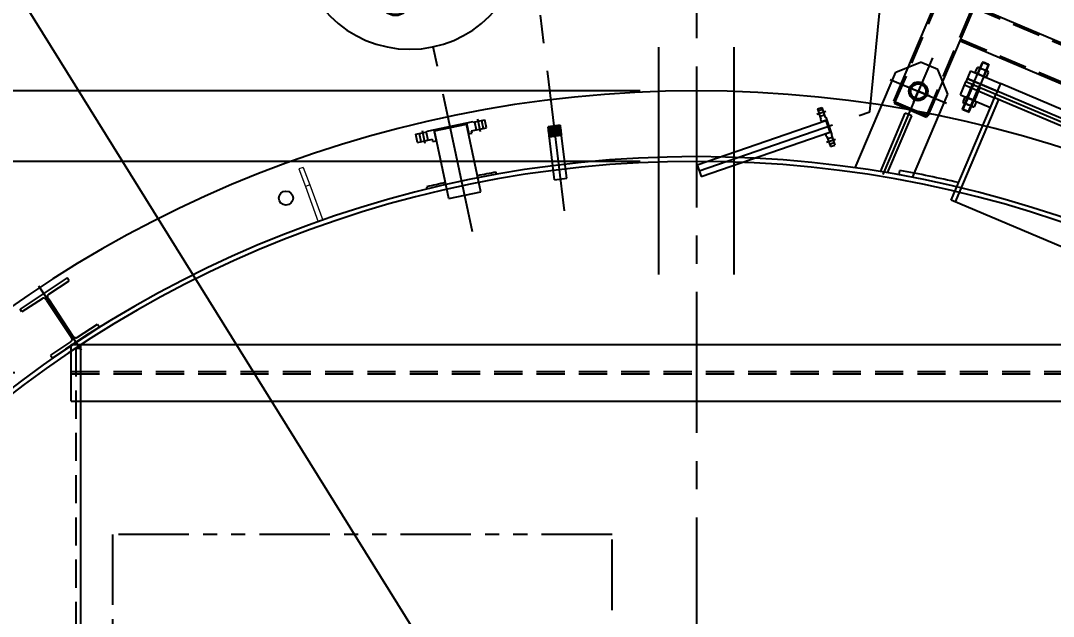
# Model space of a CAD drawing. Extents: x -36 to 1116, y 36 to 900.
# Drawn here: x 301 to 410.8, y 740.4 to 803.8 of the extents above; entities that cross this region are included whole.
import ezdxf
from ezdxf.enums import TextEntityAlignment as Align

# ---------------------------------------------------------------- set-up
doc = ezdxf.new("R2010")
doc.units = 0
doc.header["$LTSCALE"] = 12
doc.header["$MEASUREMENT"] = 0
doc.header["$PDMODE"] = 33
doc.header["$PDSIZE"] = -0.5
for name, pattern in [('CENTER', [2, 1.25, -0.25, 0.25, -0.25]), ('HIDDEN', [0.375, 0.25, -0.125]), ('PHANTOM2', [1.25, 0.625, -0.125, 0.125, -0.125, 0.125, -0.125])]:
    doc.linetypes.add(name, pattern=pattern)
doc.layers.get('0').update_dxf_attribs({"linetype": 'CONTINUOUS'})
doc.layers.get('Defpoints').update_dxf_attribs({"linetype": 'CONTINUOUS'})
for name, color, linetype in [('1 PIPE', 7, 'CONTINUOUS'), ('1-150-RFSO', 14, 'CONTINUOUS'), ('11-2 PIPE', 7, 'CONTINUOUS'), ('3 PIPE', 7, 'CONTINUOUS'), ('3-150-RFSO', 14, 'CONTINUOUS'), ('3-4-10NC-HHBOLT', 32, 'CONTINUOUS'), ('3-4-10NC-HHNUT', 32, 'CONTINUOUS'), ('6X20', 3, 'CONTINUOUS'), ('ARM', 3, 'CONTINUOUS'), ('CENTER', 6, 'CENTER'), ('COVER', 3, 'CONTINUOUS'), ('DIM', 1, 'CONTINUOUS'), ('EXTERNALS', 3, 'CONTINUOUS'), ('FLG', 2, 'CONTINUOUS'), ('HANDLE', 2, 'CONTINUOUS'), ('muoto', 4, 'CONTINUOUS'), ('NECK', 242, 'CONTINUOUS'), ('PIVOT', 30, 'CONTINUOUS'), ('REPAD', 7, 'CONTINUOUS'), ('ROOF', 140, 'CONTINUOUS'), ('SHELL', 40, 'CONTINUOUS'), ('WASHER', 7, 'CONTINUOUS')]:
    doc.layers.add(name, color=color, linetype=linetype)
for name, color, linetype, lineweight in [('AM_0', 7, 'CONTINUOUS', 30), ('Equipment-AM_0', 7, 'CONTINUOUS', 50), ('Equipment-AM_11', 92, 'PHANTOM2', 25)]:
    doc.layers.add(name, color=color, linetype=linetype, lineweight=lineweight)
doc.styles.add('ROMANS', font='ROMANS.shx', dxfattribs={"width": 0.85, "height": 5.76})
doc.styles.get("Standard").update_dxf_attribs({"font": 'sanss___.ttf'})
doc.dimstyles.get("Standard").update_dxf_attribs({"dimtxt": 0.18, "dimasz": 0.18, "dimexe": 0.18, "dimexo": 0.0625, "dimgap": 0.09, "dimtad": 0, "dimtih": 1, "dimtoh": 1, "dimdec": 4, "dimzin": 0, "dimdsep": 46, "dimtxsty": 'Standard', "dimcen": 0.09, "dimadec": 0, "dimazin": 0, "dimtfac": 1, "dimtdec": 4, "dimtofl": 0, "dimtmove": 0, "dimatfit": 3, "dimfxl": 1, "dimtolj": 1, "dimtzin": 0, "dimarcsym": 0})

# ---------------------------------------------------------------- blocks, each defined once
blk = doc.blocks.new('A$C43fa0972')
at = {"layer": 'Equipment-AM_11'}
blk.add_lwpolyline([(-62.12, 158.75), (-8.98, 158.75), (-8.98, 211.8), (-62.12, 211.8)], close=True, dxfattribs=at)
blk = doc.blocks.new('A$C1b871768')
at = {"layer": '6X20'}
for p, q in [((-5.88, 3), (-6.25, 3)), ((-6.25, 3), (-6.25, -3)), ((-5.88, 0.44), (-5.88, 3)), ((-0.38, 3), (0, 3)), ((-0.38, 0.44), (-0.38, 3)), ((0, 3), (0, -3)), ((-5.5, 0.12), (-0.75, 0.12)), ((-5.88, -0.44), (-5.88, -3)), ((-5.5, -0.12), (-0.75, -0.12)), ((-0.38, -0.44), (-0.38, -3)), ((-5.88, -3), (-6.25, -3)), ((-0.38, -3), (0, -3))]:
    blk.add_line(p, q, dxfattribs=at)
for points in [[(-5.5, 0.12, -0.083285), (-5.65, 0.15, -0.09084), (-5.77, 0.22, -0.104065), (-5.85, 0.32, -0.115836), (-5.88, 0.44, -0.115836)], [(-0.75, 0.12, 0.083285), (-0.6, 0.15, 0.09084), (-0.48, 0.22, 0.104065), (-0.4, 0.32, 0.115836), (-0.38, 0.44, 0.115836)], [(-5.5, -0.12, 0.083285), (-5.65, -0.15, 0.09084), (-5.77, -0.22, 0.104065), (-5.85, -0.32, 0.115836), (-5.88, -0.44, 0.115836)], [(-0.75, -0.12, -0.083285), (-0.6, -0.15, -0.09084), (-0.48, -0.22, -0.104065), (-0.4, -0.32, -0.115836), (-0.38, -0.44, -0.115836)]]:
    blk.add_lwpolyline(points, format="xyb", dxfattribs=at)
at = {"layer": 'CENTER'}
blk.add_line((-7.24, 0), (0.99, 0), dxfattribs=at)
blk = doc.blocks.new('A$C85d14db1')
at = {"layer": 'Equipment-AM_0', "lineweight": 18}
for p, q in [((-41.81, 250.86), (-42.28, 250.69)), ((-42.28, 250.69), (-41.59, 248.81)), ((-41.81, 250.86), (-41.12, 248.99)), ((-41.12, 248.99), (-41.59, 248.81)), ((-41.59, 248.81), (-40.22, 245.06)), ((-41.12, 248.99), (-39.75, 245.23)), ((-39.75, 245.23), (-39.99, 245.14))]:
    blk.add_line(p, q, dxfattribs=at)
blk = doc.blocks.new('Nozzle Callout')
blk.add_line((0.25, 0), (-0.25, 0))
blk.add_circle((0, 0), 0.25)
at = {"style": 'ROMANS', "width": 0.9}
for tag, p in [('NZ-ID', (0, 0.125)), ('NZ-SZ', (0, -0.125))]:
    blk.add_attdef(tag, text='', height=0.0975, dxfattribs=at).set_placement(p, align=Align.MIDDLE)
blk = doc.blocks.new('*D203')
at = {"layer": 'Defpoints', "color": 0, "transparency": 16777216}
for p in [(372.86, 796.33), (-4.78, 278.33), (372.86, 278.33)]:
    blk.add_point(p, dxfattribs=at)
at = {"layer": 'DIM', "color": 0, "lineweight": -2, "transparency": 16777216}
for p, q in [((366.86, 796.33), (-7.78, 796.33)), ((-4.78, 790.57), (-4.78, 582.84)), ((-4.78, 284.09), (-4.78, 552.67)), ((366.86, 278.33), (-7.78, 278.33))]:
    blk.add_line(p, q, dxfattribs=at)
at = {"layer": 'DIM', "color": 0, "transparency": 16777216}
for points in [[(-5.74, 790.57), (-3.82, 790.57), (-4.78, 796.33)], [(-5.74, 284.09), (-3.82, 284.09), (-4.78, 278.33)]]:
    blk.add_solid(points, dxfattribs=at)
at = {"layer": 'DIM', "color": 0, "transparency": 16777216, "char_height": 5.76, "attachment_point": 5, "style": 'ROMANS'}
for s, insert in [('\\A1;43\'-2"', (-4.78, 572.15)), ('\\A1;[518]\\P(BOTTOM)', (-4.78, 557.06))]:
    blk.add_mtext(s, dxfattribs=dict(at, insert=insert))
blk = doc.blocks.new('*D204')
at = {"layer": 'Defpoints', "color": 0, "transparency": 16777216}
for p in [(372.86, 788.83), (27.27, 285.83), (372.86, 285.83)]:
    blk.add_point(p, dxfattribs=at)
at = {"layer": 'DIM', "color": 0, "lineweight": -2, "transparency": 16777216}
for p, q in [((366.86, 788.83), (24.27, 788.83)), ((27.27, 783.07), (27.27, 515.14)), ((27.27, 291.59), (27.27, 484.96)), ((366.86, 285.83), (24.27, 285.83))]:
    blk.add_line(p, q, dxfattribs=at)
at = {"layer": 'DIM', "color": 0, "transparency": 16777216}
for points in [[(26.31, 783.07), (28.23, 783.07), (27.27, 788.83)], [(26.31, 291.59), (28.23, 291.59), (27.27, 285.83)]]:
    blk.add_solid(points, dxfattribs=at)
at = {"layer": 'DIM', "color": 0, "transparency": 16777216, "char_height": 5.76, "attachment_point": 5, "style": 'ROMANS'}
for s, insert in [('\\A1;41\'-11"', (27.27, 504.44)), ('\\A1;[503]\\P(SHELL INSIDE)', (27.27, 489.35))]:
    blk.add_mtext(s, dxfattribs=dict(at, insert=insert))
blk = doc.blocks.new('*D210')
at = {"layer": 'Defpoints', "color": 0, "transparency": 16777216}
for p in [(65.21, 766.33), (306.36, 766.33), (197.03, 537.33)]:
    blk.add_point(p, dxfattribs=at)
at = {"layer": 'DIM', "color": 0, "lineweight": -2, "transparency": 16777216}
for p, q in [((300.36, 766.33), (62.21, 766.33)), ((65.21, 760.57), (65.21, 661.57)), ((65.21, 543.09), (65.21, 642.1)), ((191.03, 537.33), (62.21, 537.33))]:
    blk.add_line(p, q, dxfattribs=at)
at = {"layer": 'DIM', "color": 0, "transparency": 16777216}
for points in [[(64.25, 760.57), (66.17, 760.57), (65.21, 766.33)], [(64.25, 543.09), (66.17, 543.09), (65.21, 537.33)]]:
    blk.add_solid(points, dxfattribs=at)
at = {"layer": 'DIM', "color": 0, "transparency": 16777216, "char_height": 5.76, "attachment_point": 5, "style": 'ROMANS'}
for s, insert in [('\\A1;19\'-1"', (65.21, 656.22)), ('\\A1;[229]', (65.21, 646.48))]:
    blk.add_mtext(s, dxfattribs=dict(at, insert=insert))
blk = doc.blocks.new('*D217')
at = {"layer": 'Defpoints', "color": 0, "transparency": 16777216}
for p in [(290.1, 755.54), (372.86, 669.33)]:
    blk.add_point(p, dxfattribs=at)
at = {"layer": 'DIM', "color": 0, "lineweight": -2, "transparency": 16777216}
for p, q in [((228.86, 813.34), (234.62, 813.34)), ((234.62, 813.34), (286.11, 759.7))]:
    blk.add_line(p, q, dxfattribs=at)
at = {"layer": 'DIM', "color": 0, "transparency": 16777216}
blk.add_solid([(286.81, 760.36), (285.42, 759.03), (290.1, 755.54)], dxfattribs=at)
at = {"layer": 'DIM', "color": 0, "transparency": 16777216, "char_height": 5.76, "attachment_point": 5, "style": 'ROMANS'}
for s, insert in [('\\A1;IR9\'-11{\\H1x;\\S1/2;}"', (206.57, 821.02)), ('\\A1;[R119 1/2]', (206.57, 807.99))]:
    blk.add_mtext(s, dxfattribs=dict(at, insert=insert))
blk = doc.blocks.new('A$Ccf04fb3b')
at = {"layer": 'COVER'}
for p, q in [((-22.88, 0), (-22.88, 1.25)), ((-22, 0), (-22, 1.25))]:
    blk.add_line(p, q, dxfattribs=at)
at = {"layer": 'FLG'}
for p, q in [((-23.62, 0), (-23.62, 1.25)), ((-20.16, 0), (-20.16, 1.25)), ((20.16, 0), (20.16, 1.25)), ((23.62, 0), (23.62, 1.25)), ((-23.62, 0.87), (-20.16, 0.87)), ((-23.62, 0), (-20.16, 0)), ((-20.16, 0), (20.16, 0)), ((23.62, 0.87), (20.16, 0.87)), ((23.62, 0), (20.16, 0))]:
    blk.add_line(p, q, dxfattribs=at)
at = {"layer": 'muoto'}
for p, q in [((-23.62, 1.25), (23.62, 1.25)), ((-23.62, 0.87), (23.62, 0.87))]:
    blk.add_line(p, q, dxfattribs=at)
blk = doc.blocks.new('A$C278bd5e2')
at = {"layer": '11-2 PIPE'}
for centre, radius in [((27.88, -6.08), 0.95), ((27.88, -6.08), 0.805), ((0, -11.82), 0.95), ((0, -11.82), 0.805)]:
    blk.add_circle(centre, radius, dxfattribs=at)
at = {"layer": '3-4-10NC-HHBOLT'}
for p, q in [((-22.75, -6.13), (-22.81, -6.18)), ((-22.06, -6.18), (-22.81, -6.18)), ((-22.81, -6.18), (-22.81, -11.57)), ((-22.12, -6.13), (-22.75, -6.13)), ((-22.12, -6.13), (-22.06, -6.18)), ((-22.06, -6.18), (-22.06, -11.57)), ((22.12, -6.13), (22.06, -6.18)), ((22.06, -6.18), (22.81, -6.18)), ((22.06, -6.18), (22.06, -11.57)), ((22.12, -6.13), (22.75, -6.13)), ((22.75, -6.13), (22.81, -6.18)), ((22.81, -6.18), (22.81, -11.57)), ((-22.06, -11.57), (-22.81, -11.57)), ((-22.75, -11.62), (-22.81, -11.57)), ((-22.12, -11.62), (-22.75, -11.62)), ((-22.12, -11.62), (-22.06, -11.57)), ((22.06, -11.57), (22.81, -11.57)), ((22.12, -11.62), (22.06, -11.57)), ((22.12, -11.62), (22.75, -11.62)), ((22.75, -11.62), (22.81, -11.57))]:
    blk.add_line(p, q, dxfattribs=at)
at = {"layer": '3-4-10NC-HHBOLT', "linetype": 'HIDDEN'}
for p, q in [((-22.75, -6.18), (-22.75, -11.57)), ((-22.12, -6.18), (-22.12, -11.57)), ((22.12, -6.18), (22.12, -11.57)), ((22.75, -6.18), (22.75, -11.57))]:
    blk.add_line(p, q, dxfattribs=at)
at = {"layer": '3-4-10NC-HHNUT'}
for p, q in [((-23.09, -6.89), (-23, -6.84)), ((-23.09, -7.45), (-23.09, -6.89)), ((-23.09, -7.45), (-23, -7.5)), ((-21.88, -6.84), (-23, -6.84)), ((-21.88, -7.5), (-23, -7.5)), ((-22.76, -7.45), (-22.76, -6.89)), ((-22.11, -7.45), (-22.11, -6.89)), ((-21.79, -6.89), (-21.88, -6.84)), ((-21.79, -7.45), (-21.88, -7.5)), ((-21.79, -7.45), (-21.79, -6.89)), ((21.79, -6.89), (21.88, -6.84)), ((21.79, -7.45), (21.79, -6.89)), ((21.79, -7.45), (21.88, -7.5)), ((21.88, -6.84), (23, -6.84)), ((21.88, -7.5), (23, -7.5)), ((22.11, -7.45), (22.11, -6.89)), ((22.76, -7.45), (22.76, -6.89)), ((23.09, -6.89), (23, -6.84)), ((23.09, -7.45), (23, -7.5)), ((23.09, -7.45), (23.09, -6.89)), ((-23.09, -10.3), (-23, -10.25)), ((-23.09, -10.3), (-23.09, -10.86)), ((-23.09, -10.86), (-23, -10.91)), ((-21.88, -10.25), (-23, -10.25)), ((-21.88, -10.91), (-23, -10.91)), ((-22.76, -10.3), (-22.76, -10.86)), ((-22.11, -10.3), (-22.11, -10.86)), ((-21.79, -10.3), (-21.88, -10.25)), ((-21.79, -10.86), (-21.88, -10.91)), ((-21.79, -10.3), (-21.79, -10.86)), ((21.79, -10.3), (21.88, -10.25)), ((21.79, -10.3), (21.79, -10.86)), ((21.79, -10.86), (21.88, -10.91)), ((21.88, -10.25), (23, -10.25)), ((21.88, -10.91), (23, -10.91)), ((22.11, -10.3), (22.11, -10.86)), ((22.76, -10.3), (22.76, -10.86)), ((23.09, -10.3), (23, -10.25)), ((23.09, -10.86), (23, -10.91)), ((23.09, -10.3), (23.09, -10.86))]:
    blk.add_line(p, q, dxfattribs=at)
for centre, radius, start, end in [((-22.92, -7.12), 0.288, 55.6158, 124.3842), ((-22.92, -7.21), 0.288, 235.6158, 304.3842), ((-22.44, -7.91), 1.07, 72.412, 107.588), ((-22.44, -6.43), 1.07, 252.412, 287.588), ((-21.95, -7.12), 0.288, 55.6158, 124.3842), ((-21.95, -7.21), 0.288, 235.6158, 304.3842), ((21.95, -7.12), 0.288, 55.6158, 124.3842), ((21.95, -7.21), 0.288, 235.6158, 304.3842), ((22.44, -7.91), 1.07, 72.412, 107.588), ((22.44, -6.43), 1.07, 252.412, 287.588), ((22.92, -7.12), 0.288, 55.6158, 124.3842), ((22.92, -7.21), 0.288, 235.6158, 304.3842), ((-22.92, -10.54), 0.288, 55.6158, 124.3842), ((-22.92, -10.63), 0.288, 235.6158, 304.3842), ((-22.44, -11.32), 1.07, 72.412, 107.588), ((-22.44, -9.84), 1.07, 252.412, 287.588), ((-21.95, -10.54), 0.288, 55.6158, 124.3842), ((-21.95, -10.63), 0.288, 235.6158, 304.3842), ((21.95, -10.54), 0.288, 55.6158, 124.3842), ((21.95, -10.63), 0.288, 235.6158, 304.3842), ((22.44, -11.32), 1.07, 72.412, 107.588), ((22.44, -9.84), 1.07, 252.412, 287.588), ((22.92, -10.54), 0.288, 55.6158, 124.3842), ((22.92, -10.63), 0.288, 235.6158, 304.3842)]:
    blk.add_arc(centre, radius, start, end, dxfattribs=at)
at = {"layer": 'ARM'}
for p, q in [((29.88, -4.08), (25.88, -4.08)), ((29.88, -4.08), (25.88, -4.08)), ((25.88, -4.08), (25.88, -17.02)), ((26, -4.08), (26, -3.9)), ((29.75, -3.9), (26, -3.9)), ((26, -4.08), (26, -3.9)), ((29.75, -3.9), (26, -3.9)), ((29.75, -4.08), (29.75, -3.9)), ((29.75, -4.08), (29.75, -3.9)), ((29.88, -4.08), (29.88, -17.02)), ((-2.17, -12.9), (-2.36, -12.9)), ((-2.17, -12.9), (-2.36, -12.9)), ((-2.36, -12.9), (-2.36, -16.65)), ((25.88, -12.77), (-2.17, -12.77)), ((-2.17, -12.77), (-2.17, -16.77)), ((-2.17, -16.65), (-2.36, -16.65)), ((25.88, -16.77), (-2.17, -16.77)), ((29.88, -17.02), (25.88, -17.02)), ((26, -17.02), (26, -17.21)), ((26, -17.02), (26, -17.21)), ((29.75, -17.21), (26, -17.21)), ((29.75, -17.21), (26, -17.21)), ((29.75, -17.02), (29.75, -17.21)), ((29.75, -17.02), (29.75, -17.21))]:
    blk.add_line(p, q, dxfattribs=at)
at = {"layer": 'ARM', "linetype": 'HIDDEN'}
for p, q in [((26.06, -4.08), (26.06, -17.02)), ((29.69, -4.08), (29.69, -17.02)), ((25.88, -12.96), (-2.17, -12.96)), ((25.88, -16.59), (-2.17, -16.59))]:
    blk.add_line(p, q, dxfattribs=at)
at = {"layer": 'CENTER'}
for p, q in [((27.88, -9.95), (27.88, 3.55)), ((27.88, -4.78), (27.88, -6.08)), ((31.12, -6.08), (24.64, -6.08)), ((31.12, -6.08), (24.64, -6.08)), ((26.57, -6.08), (27.88, -6.08)), ((27.88, -7.39), (27.88, -6.08)), ((29.18, -6.08), (27.88, -6.08)), ((3.24, -11.82), (-3.24, -11.82)), ((-1.3, -11.82), (0, -11.82)), ((1.3, -11.82), (0, -11.82))]:
    blk.add_line(p, q, dxfattribs=at)
at = {"layer": 'COVER'}
for p, q in [((-23.62, -7.5), (-23.62, -10.25)), ((-22.88, -9), (-22.88, -7.5)), ((-22, -9), (-22, -7.5)), ((22, -9), (22, -7.5)), ((22.88, -9), (22.88, -7.5))]:
    blk.add_line(p, q, dxfattribs=at)
at = {"layer": 'EXTERNALS'}
for p, q in [((28.25, 3.37), (28.25, -3.41)), ((27.5, 3.19), (27.5, -3.41)), ((27.5, -3.41), (28.25, -3.41))]:
    blk.add_line(p, q, dxfattribs=at)
at = {"layer": 'FLG'}
for p, q in [((-23.62, -7.5), (-20.16, -7.5)), ((-23.62, -7.5), (-23.62, -9)), ((-20.16, -7.5), (-20.16, -9)), ((23.62, -7.5), (20.16, -7.5)), ((20.16, -7.5), (20.16, -9)), ((23.62, -7.5), (23.62, -9)), ((-23.62, -8.62), (-20.16, -8.62)), ((23.62, -8.62), (20.16, -8.62))]:
    blk.add_line(p, q, dxfattribs=at)
at = {"layer": 'HANDLE'}
for p, q in [((-8.25, -14.5), (-8.25, -10.25)), ((-7.75, -14.5), (-7.75, -10.25)), ((7.75, -14.5), (7.75, -10.25)), ((8.25, -14.5), (8.25, -10.25))]:
    blk.add_line(p, q, dxfattribs=at)
for centre in [(-8, -14.5), (8, -14.5)]:
    blk.add_circle(centre, 0.25, dxfattribs=at)
at = {"layer": 'muoto'}
blk.add_line((-23.62, -9), (23.62, -9), dxfattribs=at)
at = {"layer": 'NECK'}
for p, q in [((-20.16, 3.21), (20.16, 3.21)), ((-20.16, 3.21), (-20.16, -8.62)), ((-19.66, 3.21), (-19.66, -8.62)), ((19.66, 3.21), (19.66, -8.62)), ((20.16, 3.21), (20.16, -7.5)), ((-19.66, -8.62), (-20.16, -8.62)), ((-20.16, -8.62), (20.16, -8.62)), ((19.66, -8.62), (20.16, -8.62))]:
    blk.add_line(p, q, dxfattribs=at)
at = {"layer": 'PIVOT'}
for p, q in [((30.88, 4.04), (30.88, -7.02)), ((24.88, 2.61), (24.88, -7.02)), ((24.88, -7.02), (26.88, -9.02)), ((30.88, -7.02), (28.88, -9.02)), ((26.88, -9.02), (28.88, -9.02)), ((-3, -10.25), (-3, -12.76)), ((3, -10.25), (3, -12.76)), ((-3, -12.76), (-1, -14.76)), ((3, -12.76), (1, -14.76)), ((1, -14.76), (-1, -14.76))]:
    blk.add_line(p, q, dxfattribs=at)
for centre in [(27.88, -6.08), (0, -11.82)]:
    blk.add_circle(centre, 1, dxfattribs=at)
at = {"layer": 'WASHER'}
blk.add_circle((0, -11.82), 1.37, dxfattribs=at)
at = {"layer": 'COVER'}
blk.add_blockref('A$Ccf04fb3b', (0, -10.25), dxfattribs=at)

msp = doc.modelspace()

# ---------------------------------------------------------------- linework, layer by layer
at = {"layer": '1 PIPE'}
for p, q in [((372.93738, 788.46047), (386.61389, 793.16967)), ((386.61389, 793.16967), (387.04201, 791.92631)), ((357.76324, 786.86836), (357.06986, 792.51552)), ((359.06844, 787.02862), (358.37456, 792.6798)), ((373.3655, 787.21711), (387.04201, 791.92631)), ((372.93738, 788.46047), (373.3655, 787.21711)), ((357.76324, 786.86836), (359.06844, 787.02862))]:
    msp.add_line(p, q, dxfattribs=at)
at = {"layer": '1-150-RFSO'}
for p, q in [((385.72245, 794.41478), (386.19521, 794.57757)), ((385.72245, 794.41478), (386.09889, 793.32153)), ((386.27661, 794.34119), (385.80385, 794.1784)), ((386.19521, 794.57757), (386.56148, 793.51386)), ((386.48009, 793.75024), (386.00733, 793.58745)), ((386.0398, 793.30118), (386.09889, 793.32153)), ((386.0398, 793.30118), (386.14113, 793.00689)), ((386.72475, 793.23164), (386.13381, 793.02816)), ((386.56148, 793.51386), (386.62057, 793.53421)), ((386.62057, 793.53421), (387.27171, 791.64317)), ((387.16753, 791.94573), (386.57658, 791.74225)), ((386.56925, 791.76353), (386.67059, 791.46924)), ((386.67059, 791.46924), (386.72968, 791.48958)), ((386.72968, 791.48958), (387.10612, 790.39633)), ((387.29401, 791.38644), (386.82125, 791.22366)), ((387.21261, 791.62282), (387.27171, 791.64317)), ((387.21261, 791.62282), (387.57888, 790.55911)), ((387.49749, 790.79549), (387.02473, 790.63271)), ((387.10612, 790.39633), (387.57888, 790.55911))]:
    msp.add_line(p, q, dxfattribs=at)
at = {"layer": '3 PIPE'}
for p, q in [((344.98112, 792.0623), (348.40464, 792.78999)), ((346.51068, 784.86632), (344.98112, 792.0623)), ((349.93419, 785.59401), (348.40464, 792.78999)), ((346.51068, 784.86632), (349.93419, 785.59401))]:
    msp.add_line(p, q, dxfattribs=at)
at = {"layer": '3-150-RFSO'}
for p, q in [((344.22152, 792.02864), (349.11226, 793.06819)), ((349.12526, 793.00706), (349.11226, 793.06819)), ((349.12526, 793.00706), (350.34794, 793.26695)), ((349.24752, 793.03305), (349.42945, 792.17717)), ((349.98114, 793.18898), (350.16306, 792.3331)), ((350.52986, 792.41107), (350.34794, 793.26695)), ((343.01183, 791.70761), (344.23452, 791.9675)), ((344.11225, 791.94151), (344.29417, 791.08563)), ((344.23452, 791.9675), (344.22152, 792.02864)), ((344.9209, 792.17729), (345.16779, 791.01574)), ((348.41289, 792.91954), (348.65978, 791.75799)), ((348.94037, 792.07321), (350.52986, 792.41107)), ((348.99235, 791.82868), (348.94037, 792.07321)), ((343.19376, 790.85173), (343.01183, 791.70761)), ((343.19376, 790.85173), (344.78325, 791.18959)), ((343.37864, 791.78558), (343.56056, 790.9297)), ((344.83522, 790.94505), (344.78325, 791.18959)), ((344.83522, 790.94505), (345.20203, 791.02302)), ((348.62555, 791.75071), (348.99235, 791.82868))]:
    msp.add_line(p, q, dxfattribs=at)
at = {"layer": '6X20'}
for p, q in [((306.35731, 769.33221), (443.50432, 769.33221)), ((306.35731, 763.33221), (443.50432, 763.33221))]:
    msp.add_line(p, q, dxfattribs=at)
at = {"layer": '6X20', "linetype": 'HIDDEN'}
for p, q in [((306.35731, 766.45721), (443.50432, 766.45721)), ((306.35731, 766.20721), (443.50432, 766.20721))]:
    msp.add_line(p, q, dxfattribs=at)
at = {"layer": 'AM_0'}
for p, q in [((357.06986, 792.51552), (358.37456, 792.6798)), ((357.09053, 792.32914), (357.09208, 792.31673)), ((357.10296, 792.22991), (357.10451, 792.21751)), ((357.11539, 792.13069), (357.11694, 792.11829)), ((357.12782, 792.03146), (357.12937, 792.01906)), ((357.13724, 792.39168), (357.14035, 792.36687)), ((357.14025, 791.93224), (357.1418, 791.91984)), ((357.14967, 792.29245), (357.15278, 792.26765)), ((357.1621, 792.19323), (357.16521, 792.16842)), ((357.17453, 792.09401), (357.17764, 792.0692)), ((357.18696, 791.99478), (357.19007, 791.96998)), ((358.33155, 792.56733), (358.32847, 792.59187)), ((358.34398, 792.46811), (358.3409, 792.49265)), ((358.35641, 792.36888), (358.35333, 792.39342)), ((358.36884, 792.26966), (358.36576, 792.2942)), ((358.37826, 792.62987), (358.37205, 792.67948)), ((358.38127, 792.17043), (358.37819, 792.19497)), ((358.39069, 792.53065), (358.38914, 792.54305)), ((358.39369, 792.07121), (358.39062, 792.09575)), ((358.40312, 792.43142), (358.40157, 792.44382)), ((358.40612, 791.97198), (358.40305, 791.99652)), ((358.41555, 792.3322), (358.414, 792.3446)), ((358.42798, 792.23297), (358.42643, 792.24538)), ((358.44041, 792.13375), (358.43886, 792.14615)), ((358.45284, 792.03452), (358.45129, 792.04693)), ((358.46527, 791.9353), (358.46372, 791.9477)), ((357.15268, 791.83302), (357.15423, 791.82061)), ((357.1651, 791.73379), (357.16666, 791.72139)), ((357.17753, 791.63457), (357.17909, 791.62216)), ((357.18996, 791.53534), (357.19152, 791.52294)), ((357.19152, 791.52294), (357.24911, 791.49866)), ((357.20239, 791.43612), (357.19152, 791.52294)), ((357.19939, 791.89556), (357.2025, 791.87075)), ((357.21182, 791.79633), (357.21493, 791.77153)), ((357.22425, 791.69711), (357.22736, 791.6723)), ((357.23668, 791.59788), (357.23979, 791.57308)), ((357.24911, 791.49866), (357.25222, 791.47385)), ((358.41855, 791.87276), (358.41548, 791.8973)), ((358.43098, 791.77353), (358.42791, 791.79807)), ((358.44341, 791.67431), (358.44034, 791.69885)), ((358.4777, 791.83607), (358.47614, 791.84848)), ((358.49013, 791.73685), (358.48857, 791.74925))]:
    msp.add_line(p, q, dxfattribs=at)
at = {"layer": 'AM_0', "flags": 128}
for points in [[(358.37574, 792.62904), (358.36296, 792.62484), (358.31616, 792.61576), (358.24039, 792.60313), (358.13916, 792.58737), (358.01397, 792.56848), (358.03506, 792.56754), (357.88238, 792.54535), (357.72131, 792.52198), (357.73904, 792.52056), (357.58636, 792.49837), (357.44394, 792.47736), (357.31875, 792.45846), (357.21752, 792.4427), (357.14175, 792.43007), (357.09496, 792.42099), (357.08207, 792.41604), (357.0849, 792.41487)], [(357.0849, 792.41487), (357.11357, 792.40271), (357.14224, 792.39055)], [(358.38649, 792.54323), (358.38914, 792.54305), (358.37383, 792.53802), (358.32704, 792.52894), (358.25127, 792.51631), (358.15004, 792.50055), (358.02485, 792.48165), (358.04593, 792.48071), (357.89326, 792.45853), (357.73219, 792.43515), (357.74991, 792.43373), (357.59724, 792.41155), (357.45482, 792.39053), (357.32963, 792.37164), (357.2284, 792.35588), (357.15263, 792.34325), (357.10583, 792.33416), (357.09053, 792.32914)], [(358.38817, 792.52982), (358.37539, 792.52562), (358.32859, 792.51654), (358.25282, 792.5039), (358.15159, 792.48814), (358.0264, 792.46925), (358.04749, 792.46831), (357.89481, 792.44613), (357.73374, 792.42275), (357.75147, 792.42133), (357.59879, 792.39915), (357.45637, 792.37813), (357.33118, 792.35924), (357.22995, 792.34348), (357.15418, 792.33084), (357.10739, 792.32176), (357.09208, 792.31673), (357.10118, 792.31612)], [(357.14492, 792.3692), (357.12013, 792.35034), (357.09534, 792.33148)], [(357.09733, 792.31565), (357.126, 792.30349), (357.15467, 792.29132)], [(358.39892, 792.44401), (358.40157, 792.44382), (358.38626, 792.4388), (358.33947, 792.42972), (358.2637, 792.41708), (358.16247, 792.40132), (358.03728, 792.38243), (358.05836, 792.38149), (357.90569, 792.3593), (357.74461, 792.33593), (357.76234, 792.33451), (357.60967, 792.31232), (357.46725, 792.29131), (357.34206, 792.27242), (357.24083, 792.25666), (357.16506, 792.24402), (357.11826, 792.23494), (357.10296, 792.22991)], [(358.40312, 792.43142), (358.38782, 792.4264), (358.34102, 792.41731), (358.26525, 792.40468), (358.16402, 792.38892), (358.03883, 792.37003), (358.05991, 792.36909), (357.90724, 792.3469), (357.74617, 792.32353), (357.76389, 792.32211), (357.61122, 792.29992), (357.4688, 792.27891), (357.34361, 792.26001), (357.24238, 792.24425), (357.16661, 792.23162), (357.11982, 792.22254), (357.10451, 792.21751), (357.11361, 792.21689)], [(357.15735, 792.26998), (357.13256, 792.25112), (357.10777, 792.23226)], [(357.10976, 792.21643), (357.13843, 792.20426), (357.1671, 792.1921)], [(358.41135, 792.34478), (358.414, 792.3446), (358.39869, 792.33957), (358.3519, 792.33049), (358.27613, 792.31786), (358.1749, 792.3021), (358.04971, 792.2832), (358.07079, 792.28227), (357.91812, 792.26008), (357.75704, 792.23671), (357.77477, 792.23529), (357.6221, 792.2131), (357.47968, 792.19208), (357.35449, 792.17319), (357.25326, 792.15743), (357.17749, 792.1448), (357.13069, 792.13572), (357.11539, 792.13069)], [(358.41555, 792.3322), (358.40024, 792.32717), (358.35345, 792.31809), (358.27768, 792.30545), (358.17645, 792.2897), (358.05126, 792.2708), (358.07234, 792.26986), (357.91967, 792.24768), (357.7586, 792.2243), (357.77632, 792.22288), (357.62365, 792.2007), (357.48123, 792.17968), (357.35604, 792.16079), (357.25481, 792.14503), (357.17904, 792.13239), (357.13225, 792.12331), (357.11694, 792.11829), (357.12604, 792.11767)], [(357.16978, 792.17075), (357.14499, 792.15189), (357.1202, 792.13303)], [(357.12219, 792.1172), (357.15086, 792.10504), (357.17953, 792.09287)], [(358.42378, 792.24556), (358.42643, 792.24538), (358.41112, 792.24035), (358.36432, 792.23127), (358.28856, 792.21863), (358.18733, 792.20287), (358.06213, 792.18398), (358.08322, 792.18304), (357.93055, 792.16086), (357.76947, 792.13748), (357.7872, 792.13606), (357.63453, 792.11388), (357.49211, 792.09286), (357.36692, 792.07397), (357.26569, 792.05821), (357.18992, 792.04557), (357.14312, 792.03649), (357.12782, 792.03146)], [(358.42546, 792.23215), (358.41267, 792.22795), (358.36588, 792.21887), (358.29011, 792.20623), (358.18888, 792.19047), (358.06369, 792.17158), (358.08477, 792.17064), (357.9321, 792.14845), (357.77103, 792.12508), (357.78875, 792.12366), (357.63608, 792.10147), (357.49366, 792.08046), (357.36847, 792.06156), (357.26724, 792.04581), (357.19147, 792.03317), (357.14468, 792.02409), (357.12937, 792.01906), (357.13847, 792.01844)], [(357.18221, 792.07153), (357.15742, 792.05267), (357.13263, 792.03381)], [(357.13461, 792.01798), (357.16329, 792.00581), (357.19196, 791.99365)], [(358.32596, 792.59129), (358.31416, 792.58724), (358.27044, 792.57854), (358.19964, 792.56653), (358.10503, 792.5516), (358.15153, 792.55381), (358.01843, 792.53396), (357.87574, 792.51302), (357.72519, 792.49097), (357.75345, 792.49087), (357.61076, 792.46993), (357.47765, 792.45008), (357.36065, 792.43222), (357.26605, 792.41729), (357.19525, 792.40527), (357.15153, 792.39658), (357.13724, 792.39168)], [(358.43621, 792.14633), (358.43886, 792.14615), (358.42355, 792.14113), (358.37675, 792.13204), (358.30099, 792.11941), (358.19976, 792.10365), (358.07456, 792.08476), (358.09565, 792.08382), (357.94298, 792.06163), (357.7819, 792.03826), (357.79963, 792.03684), (357.64696, 792.01465), (357.50454, 791.99364), (357.37935, 791.97474), (357.27812, 791.95898), (357.20235, 791.94635), (357.15555, 791.93727), (357.14025, 791.93224)], [(358.43789, 792.13292), (358.4251, 792.12872), (358.37831, 792.11964), (358.30254, 792.107), (358.20131, 792.09125), (358.07612, 792.07235), (358.0972, 792.07141), (357.94453, 792.04923), (357.78346, 792.02585), (357.80118, 792.02443), (357.64851, 792.00225), (357.50609, 791.98123), (357.3809, 791.96234), (357.27967, 791.94658), (357.2039, 791.93394), (357.15711, 791.92486), (357.1418, 791.91984), (357.1509, 791.91922)], [(357.19464, 791.9723), (357.16985, 791.95345), (357.14506, 791.93459)], [(357.14704, 791.91875), (357.17572, 791.90659), (357.20439, 791.89443)], [(358.33155, 792.56733), (358.31726, 792.56243), (358.27355, 792.55374), (358.20275, 792.54172), (358.10814, 792.52679), (358.15464, 792.529), (358.02154, 792.50915), (357.87884, 792.48822), (357.7283, 792.46616), (357.75656, 792.46606), (357.61386, 792.44513), (357.48076, 792.42528), (357.36376, 792.40741), (357.26915, 792.39248), (357.19835, 792.38047), (357.15463, 792.37177), (357.1485, 792.36967)], [(358.33839, 792.49206), (358.32659, 792.48801), (358.28287, 792.47932), (358.21207, 792.4673), (358.11746, 792.45238), (358.00046, 792.43451), (358.03086, 792.43473), (357.88817, 792.4138), (357.73762, 792.39174), (357.76588, 792.39164), (357.62319, 792.37071), (357.49008, 792.35086), (357.37308, 792.33299), (357.27848, 792.31806), (357.20767, 792.30605), (357.16396, 792.29735), (357.14967, 792.29245)], [(358.44864, 792.04711), (358.45129, 792.04693), (358.43598, 792.0419), (358.38918, 792.03282), (358.31342, 792.02018), (358.21219, 792.00443), (358.08699, 791.98553), (358.10808, 791.98459), (357.95541, 791.96241), (357.79433, 791.93903), (357.81206, 791.93761), (357.65939, 791.91543), (357.51697, 791.89441), (357.39178, 791.87552), (357.29054, 791.85976), (357.21478, 791.84712), (357.16798, 791.83804), (357.15268, 791.83302)], [(358.45032, 792.0337), (358.43753, 792.0295), (358.39074, 792.02042), (358.31497, 792.00778), (358.21374, 791.99202), (358.08855, 791.97313), (358.10963, 791.97219), (357.95696, 791.95), (357.79589, 791.92663), (357.81361, 791.92521), (357.66094, 791.90302), (357.51852, 791.88201), (357.39333, 791.86311), (357.2921, 791.84736), (357.21633, 791.83472), (357.16954, 791.82564), (357.15423, 791.82061), (357.16332, 791.81999)], [(358.34398, 792.46811), (358.32969, 792.46321), (358.28598, 792.45451), (358.21517, 792.4425), (358.12057, 792.42757), (358.00357, 792.4097), (358.03397, 792.40993), (357.89127, 792.38899), (357.74073, 792.36694), (357.76899, 792.36684), (357.62629, 792.3459), (357.49319, 792.32605), (357.37619, 792.30818), (357.28158, 792.29326), (357.21078, 792.28124), (357.16706, 792.27255), (357.16093, 792.27044)], [(358.35082, 792.39284), (358.33902, 792.38879), (358.2953, 792.38009), (358.2245, 792.36808), (358.12989, 792.35315), (358.01289, 792.33528), (358.04329, 792.33551), (357.9006, 792.31457), (357.75005, 792.29252), (357.77831, 792.29242), (357.63562, 792.27148), (357.50251, 792.25163), (357.38551, 792.23377), (357.2909, 792.21884), (357.2201, 792.20682), (357.17639, 792.19813), (357.1621, 792.19323)], [(358.46107, 791.94788), (358.46372, 791.9477), (358.44841, 791.94268), (358.40161, 791.93359), (358.32585, 791.92096), (358.22461, 791.9052), (358.09942, 791.88631), (358.12051, 791.88537), (357.96783, 791.86318), (357.80676, 791.83981), (357.82449, 791.83839), (357.67182, 791.8162), (357.5294, 791.79519), (357.40421, 791.77629), (357.30297, 791.76053), (357.22721, 791.7479), (357.18041, 791.73882), (357.1651, 791.73379)], [(358.46527, 791.9353), (358.44996, 791.93027), (358.40317, 791.92119), (358.3274, 791.90856), (358.22617, 791.8928), (358.10098, 791.8739), (358.12206, 791.87296), (357.96939, 791.85078), (357.80832, 791.8274), (357.82604, 791.82598), (357.67337, 791.8038), (357.53095, 791.78278), (357.40576, 791.76389), (357.30453, 791.74813), (357.22876, 791.7355), (357.18197, 791.72641), (357.16666, 791.72139), (357.17575, 791.72077)], [(358.35641, 792.36888), (358.34212, 792.36398), (358.2984, 792.35529), (358.2276, 792.34327), (358.133, 792.32834), (358.016, 792.31048), (358.0464, 792.3107), (357.9037, 792.28977), (357.75316, 792.26771), (357.78142, 792.26761), (357.63872, 792.24668), (357.50562, 792.22683), (357.38862, 792.20896), (357.29401, 792.19403), (357.22321, 792.18202), (357.17949, 792.17332), (357.17336, 792.17122)], [(358.36325, 792.29361), (358.35145, 792.28956), (358.30773, 792.28087), (358.23693, 792.26885), (358.14232, 792.25393), (358.02532, 792.23606), (358.05572, 792.23629), (357.91303, 792.21535), (357.76248, 792.19329), (357.79074, 792.19319), (357.64805, 792.17226), (357.51494, 792.15241), (357.39794, 792.13454), (357.30333, 792.11961), (357.23253, 792.1076), (357.18882, 792.0989), (357.17453, 792.09401)], [(358.36884, 792.26966), (358.35455, 792.26476), (358.31083, 792.25606), (358.24003, 792.24405), (358.14543, 792.22912), (358.02843, 792.21125), (358.05882, 792.21148), (357.91613, 792.19054), (357.76559, 792.16849), (357.79385, 792.16839), (357.65115, 792.14745), (357.51805, 792.1276), (357.40105, 792.10974), (357.30644, 792.09481), (357.23564, 792.08279), (357.19192, 792.0741), (357.18579, 792.07199)], [(358.37568, 792.19439), (358.36387, 792.19034), (358.32016, 792.18164), (358.24936, 792.16963), (358.15475, 792.1547), (358.03775, 792.13683), (358.06815, 792.13706), (357.92545, 792.11613), (357.77491, 792.09407), (357.80317, 792.09397), (357.66048, 792.07303), (357.52737, 792.05319), (357.41037, 792.03532), (357.31576, 792.02039), (357.24496, 792.00838), (357.20124, 791.99968), (357.18696, 791.99478)], [(358.38127, 792.17043), (358.36698, 792.16553), (358.32326, 792.15684), (358.25246, 792.14482), (358.15786, 792.1299), (358.04086, 792.11203), (358.07125, 792.11225), (357.92856, 792.09132), (357.77802, 792.06926), (357.80627, 792.06916), (357.66358, 792.04823), (357.53048, 792.02838), (357.41348, 792.01051), (357.31887, 791.99558), (357.24807, 791.98357), (357.20435, 791.97487), (357.19822, 791.97277)], [(358.38811, 792.09516), (358.3763, 792.09111), (358.33259, 792.08242), (358.26179, 792.0704), (358.16718, 792.05548), (358.05018, 792.03761), (358.08058, 792.03784), (357.93788, 792.0169), (357.78734, 791.99485), (357.8156, 791.99474), (357.6729, 791.97381), (357.5398, 791.95396), (357.4228, 791.93609), (357.32819, 791.92116), (357.25739, 791.90915), (357.21367, 791.90045), (357.19939, 791.89556)], [(358.39369, 792.07121), (358.37941, 792.06631), (358.33569, 792.05761), (358.26489, 792.0456), (358.17029, 792.03067), (358.05329, 792.0128), (358.08368, 792.01303), (357.94099, 791.99209), (357.79045, 791.97004), (357.8187, 791.96994), (357.67601, 791.949), (357.54291, 791.92915), (357.42591, 791.91129), (357.3313, 791.89636), (357.2605, 791.88434), (357.21678, 791.87565), (357.21065, 791.87354)], [(358.40054, 791.99594), (358.38873, 791.99189), (358.34502, 791.98319), (358.27421, 791.97118), (358.17961, 791.95625), (358.06261, 791.93838), (358.09301, 791.93861), (357.95031, 791.91768), (357.79977, 791.89562), (357.82803, 791.89552), (357.68533, 791.87458), (357.55223, 791.85474), (357.43523, 791.83687), (357.34062, 791.82194), (357.26982, 791.80993), (357.2261, 791.80123), (357.21182, 791.79633)], [(358.40612, 791.97198), (358.39184, 791.96708), (358.34812, 791.95839), (358.27732, 791.94637), (358.18272, 791.93145), (358.06572, 791.91358), (358.09611, 791.91381), (357.95342, 791.89287), (357.80288, 791.87082), (357.83113, 791.87071), (357.68844, 791.84978), (357.55534, 791.82993), (357.43834, 791.81206), (357.34373, 791.79713), (357.27293, 791.78512), (357.22921, 791.77642), (357.22308, 791.77432)], [(358.32805, 792.59155), (358.35298, 792.61044), (358.3779, 792.62933)], [(358.38866, 792.54349), (358.35984, 792.55564), (358.33151, 792.56759)], [(358.34048, 792.49233), (358.36541, 792.51122), (358.39033, 792.5301)], [(358.40108, 792.44426), (358.37227, 792.45642), (358.34394, 792.46837)], [(358.35291, 792.3931), (358.37784, 792.41199), (358.40276, 792.43088)], [(358.41351, 792.34504), (358.3847, 792.35719), (358.35637, 792.36915)], [(358.36534, 792.29388), (358.39027, 792.31277), (358.41519, 792.33165)], [(358.42594, 792.24581), (358.39713, 792.25797), (358.3688, 792.26992)], [(358.37777, 792.19466), (358.4027, 792.21354), (358.42762, 792.23243)], [(358.43837, 792.14659), (358.40956, 792.15875), (358.38123, 792.1707)], [(358.3902, 792.09543), (358.41513, 792.11432), (358.44005, 792.1332)], [(358.4508, 792.04737), (358.42199, 792.05952), (358.39366, 792.07147)], [(358.40263, 791.99621), (358.42755, 792.01509), (358.45248, 792.03398)], [(358.46323, 791.94814), (358.43442, 791.9603), (358.40609, 791.97225)], [(358.41506, 791.89698), (358.43998, 791.91587), (358.46491, 791.93476)], [(357.20707, 791.87308), (357.18228, 791.85422), (357.15749, 791.83536)], [(357.15947, 791.81953), (357.18815, 791.80736), (357.21682, 791.7952)], [(357.21949, 791.77386), (357.19471, 791.755), (357.16992, 791.73614)], [(357.1719, 791.7203), (357.20058, 791.70814), (357.22925, 791.69598)], [(358.4735, 791.84866), (358.47614, 791.84848), (358.46084, 791.84345), (358.41404, 791.83437), (358.33828, 791.82173), (358.23704, 791.80598), (358.11185, 791.78708), (358.13294, 791.78614), (357.98026, 791.76396), (357.81919, 791.74058), (357.83692, 791.73916), (357.68424, 791.71698), (357.54183, 791.69596), (357.41664, 791.67707), (357.3154, 791.66131), (357.23964, 791.64867), (357.19284, 791.63959), (357.17753, 791.63457)], [(358.4777, 791.83607), (358.46239, 791.83105), (358.4156, 791.82197), (358.33983, 791.80933), (358.2386, 791.79357), (358.11341, 791.77468), (358.13449, 791.77374), (357.98182, 791.75155), (357.82074, 791.72818), (357.83847, 791.72676), (357.6858, 791.70457), (357.54338, 791.68356), (357.41819, 791.66466), (357.31696, 791.64891), (357.24119, 791.63627), (357.19439, 791.62719), (357.17909, 791.62216), (357.18818, 791.62154)], [(357.23192, 791.67463), (357.20714, 791.65577), (357.18235, 791.63691)], [(357.18433, 791.62108), (357.21301, 791.60892), (357.24168, 791.59675)], [(358.48593, 791.74943), (358.48857, 791.74925), (358.47327, 791.74423), (358.42647, 791.73515), (358.3507, 791.72251), (358.24947, 791.70675), (358.12428, 791.68786), (358.14537, 791.68692), (357.99269, 791.66473), (357.83162, 791.64136), (357.84935, 791.63994), (357.69667, 791.61775), (357.55426, 791.59674), (357.42906, 791.57784), (357.32783, 791.56209), (357.25207, 791.54945), (357.20527, 791.54037), (357.18996, 791.53534)], [(358.48761, 791.73602), (358.47482, 791.73182), (358.42803, 791.72274), (358.35226, 791.71011), (358.25103, 791.69435), (358.12584, 791.67545), (358.14692, 791.67451), (357.99425, 791.65233), (357.83317, 791.62896), (357.8509, 791.62754), (357.69823, 791.60535), (357.55581, 791.58433), (357.43062, 791.56544), (357.32939, 791.54968), (357.25362, 791.53705), (357.20682, 791.52796), (357.19152, 791.52294)], [(357.24435, 791.57541), (357.21957, 791.55655), (357.19478, 791.53769)], [(358.49836, 791.65021), (358.501, 791.65003), (358.4857, 791.645), (358.4389, 791.63592), (358.36313, 791.62328), (358.2619, 791.60753), (358.13671, 791.58863), (358.1578, 791.58769), (358.00512, 791.56551), (357.84405, 791.54213), (357.86178, 791.54071), (357.7091, 791.51853), (357.56669, 791.49751), (357.44149, 791.47862), (357.34026, 791.46286), (357.2645, 791.45022), (357.2177, 791.44114), (357.20239, 791.43612)], [(357.25678, 791.47618), (357.232, 791.45732), (357.20721, 791.43846)], [(358.41297, 791.89671), (358.40116, 791.89267), (358.35744, 791.88397), (358.28664, 791.87196), (358.19204, 791.85703), (358.07504, 791.83916), (358.10544, 791.83939), (357.96274, 791.81845), (357.8122, 791.7964), (357.84046, 791.7963), (357.69776, 791.77536), (357.56466, 791.75551), (357.44766, 791.73764), (357.35305, 791.72272), (357.28225, 791.7107), (357.23853, 791.70201), (357.22425, 791.69711)], [(358.41855, 791.87276), (358.40427, 791.86786), (358.36055, 791.85916), (358.28975, 791.84715), (358.19515, 791.83222), (358.07814, 791.81435), (358.10854, 791.81458), (357.96585, 791.79365), (357.81531, 791.77159), (357.84356, 791.77149), (357.70087, 791.75055), (357.56777, 791.73071), (357.45076, 791.71284), (357.35616, 791.69791), (357.28536, 791.6859), (357.24164, 791.6772), (357.23551, 791.6751)], [(358.4254, 791.79749), (358.41359, 791.79344), (358.36987, 791.78475), (358.29907, 791.77273), (358.20447, 791.7578), (358.08747, 791.73994), (358.11786, 791.74016), (357.97517, 791.71923), (357.82463, 791.69717), (357.85289, 791.69707), (357.71019, 791.67614), (357.57709, 791.65629), (357.46009, 791.63842), (357.36548, 791.62349), (357.29468, 791.61148), (357.25096, 791.60278), (357.23668, 791.59788)], [(358.43098, 791.77353), (358.4167, 791.76864), (358.37298, 791.75994), (358.30218, 791.74793), (358.20758, 791.733), (358.09057, 791.71513), (358.12097, 791.71536), (357.97828, 791.69442), (357.82774, 791.67237), (357.85599, 791.67226), (357.7133, 791.65133), (357.5802, 791.63148), (357.46319, 791.61361), (357.36859, 791.59869), (357.29779, 791.58667), (357.25407, 791.57798), (357.24793, 791.57587)], [(358.43783, 791.69827), (358.42602, 791.69422), (358.3823, 791.68552), (358.3115, 791.67351), (358.2169, 791.65858), (358.0999, 791.64071), (358.13029, 791.64094), (357.9876, 791.62), (357.83706, 791.59795), (357.86531, 791.59785), (357.72262, 791.57691), (357.58952, 791.55706), (357.47252, 791.53919), (357.37791, 791.52427), (357.30711, 791.51225), (357.26339, 791.50356), (357.24911, 791.49866)], [(358.44341, 791.67431), (358.42913, 791.66941), (358.38541, 791.66071), (358.31461, 791.6487), (358.22001, 791.63377), (358.103, 791.6159), (358.1334, 791.61613), (357.99071, 791.5952), (357.84017, 791.57314), (357.86842, 791.57304), (357.72573, 791.5521), (357.59262, 791.53226), (357.47562, 791.51439), (357.38102, 791.49946), (357.31022, 791.48745), (357.2665, 791.47875), (357.26036, 791.47665)], [(358.47566, 791.84892), (358.44685, 791.86107), (358.41852, 791.87302)], [(358.42749, 791.79776), (358.45241, 791.81664), (358.47734, 791.83553)], [(358.48809, 791.74969), (358.45928, 791.76185), (358.43095, 791.7738)], [(358.43992, 791.69853), (358.46484, 791.71742), (358.48977, 791.73631)], [(358.50052, 791.65047), (358.47171, 791.66262), (358.44338, 791.67457)]]:
    msp.add_lwpolyline(points, dxfattribs=at)
at = {"layer": 'CENTER'}
for p, q in [((372.85731, 846.93873), (372.85731, 227.72569)), ((391.2992, 794.08757), (394.58173, 827.47822)), ((358.83203, 783.55887), (353.49997, 826.98508)), ((349.05412, 781.31738), (344.86635, 801.01931)), ((386.61284, 794.12645), (385.67109, 793.80219)), ((349.56277, 793.3536), (349.84782, 792.01255)), ((373.15144, 787.83879), (391.2992, 794.08757)), ((343.69388, 792.10613), (343.97893, 790.76508)), ((387.63024, 791.17171), (386.68849, 790.84744))]:
    msp.add_line(p, q, dxfattribs=at)
at = {"layer": 'COVER'}
msp.add_line((306.35731, 763.33221), (306.35731, 769.33221), dxfattribs=at)
at = {"layer": 'Defpoints'}
for p, q in [((368.85731, 776.80403), (368.85731, 800.99135)), ((376.85731, 776.80403), (376.85731, 800.99135))]:
    msp.add_line(p, q, dxfattribs=at)
at = {"layer": 'REPAD'}
for p, q in [((351.58762, 787.43217), (351.54331, 787.67821)), ((394.40788, 787.38123), (394.49767, 787.87311)), ((344.25255, 785.87305), (344.19295, 786.11584))]:
    msp.add_line(p, q, dxfattribs=at)
for points in [[(351.54331, 787.67821, 0.00417432), (349.57033, 787.30585, 0.00417432)], [(400.72312, 786.56593, 0.013199814), (394.49767, 787.87311)], [(346.14681, 786.57815, 0.00417432), (344.19295, 786.11584)]]:
    msp.add_lwpolyline(points, format="xyb", dxfattribs=at)
at = {"layer": 'ROOF', "linetype": 'HIDDEN'}
msp.add_line((306.85731, 768.95274), (306.85731, 305.71168), dxfattribs=at)
at = {"layer": 'ROOF'}
msp.add_line((307.35731, 769.28219), (307.35731, 305.38222), dxfattribs=at)
at = {"layer": 'SHELL', "linetype": 'HIDDEN'}
for p, q in [((306.85731, 768.95274), (306.85731, 305.71168)), ((306.85731, 768.95274), (307.35731, 768.95274)), ((307.35731, 768.95274), (307.35731, 305.71168))]:
    msp.add_line(p, q, dxfattribs=at)
at = {"layer": 'SHELL'}
msp.add_lwpolyline([(492.85731, 669.33221, 1), (252.85731, 669.33221), (252.85731, 405.33221, 1), (492.85731, 405.33221)], format="xyb", close=True, dxfattribs=at)
msp.add_circle((329.20106, 784.92596), 0.75, dxfattribs=at)
for radius in [127, 119.5]:
    msp.add_arc((372.85731, 669.33221), radius, 0, 180, dxfattribs=at)

# ---------------------------------------------------------------- block references
at = {"layer": 'COVER'}
for name, p, rotation in [('A$C278bd5e2', (419.74504, 779.79279), 157), ('A$C1b871768', (306.85731, 769.55197), 303.3670129692318)]:
    msp.add_blockref(name, p, dxfattribs=dict(at, rotation=rotation))
for name in ['A$C85d14db1', 'A$C43fa0972']:
    msp.add_blockref(name, (372.85731, 537.33221), dxfattribs=at)
at = {"layer": 'DIM'}
ref = msp.add_blockref('Nozzle Callout', (342.37141, 812.75709), dxfattribs=dict(at, xscale=-48, yscale=48, zscale=48, rotation=0.07382984160838822))
ref.add_attrib('NZ-ID', 'N7a', dxfattribs={"layer": '0', "height": 4.68, "rotation": 0.0738298, "style": 'ROMANS', "width": 0.9}).set_placement((342.36368, 818.75708), align=Align.MIDDLE)
ref.add_attrib('NZ-SZ', '3"', dxfattribs={"layer": '0', "height": 4.68, "rotation": 0.0738298, "style": 'ROMANS', "width": 0.9}).set_placement((342.37914, 806.75709), align=Align.MIDDLE)

# ---------------------------------------------------------------- dimensions: what is measured, and where the dimension line sits
dim = msp.add_radius_dim(center=(372.85731, 669.33221), mpoint=(290.10255, 755.54068), text='I<>', dimstyle='Standard', override={"dimscale": 48, "dimtxt": 5.76, "dimasz": 0.12, "dimexe": 0.0625, "dimexo": 0.125, "dimgap": 0.02, "dimzin": 3, "dimlunit": 4, "dimpost": '\\X', "dimtxsty": 'ROMANS', "dimcen": 0}, dxfattribs=at)
dim.commit()
dim.dimension.update_dxf_attribs({"geometry": '*D217', "text_midpoint": (206.56835, 813.33778), "dimtype": 164})
for base, p1, p2, text, picture, middle in [((-4.78147, 278.33221), (372.85731, 796.33221), (372.85731, 278.33221), '<>\\P(BOTTOM)', '*D203', (-4.78147, 567.75738)), ((27.27453, 285.83221), (372.85731, 788.83221), (372.85731, 285.83221), '<>\\P(SHELL INSIDE)', '*D204', (27.27453, 500.0495))]:
    dim = msp.add_linear_dim(base=base, p1=p1, p2=p2, angle=90, text=text, dimstyle='Standard', override={"dimscale": 48, "dimtxt": 5.76, "dimasz": 0.12, "dimexe": 0.0625, "dimexo": 0.125, "dimgap": 0.02, "dimzin": 3, "dimlunit": 4, "dimpost": '\\X', "dimtxsty": 'ROMANS', "dimcen": 0}, dxfattribs=at)
    dim.commit()
    dim.dimension.update_dxf_attribs({"geometry": picture, "text_midpoint": middle, "dimtype": 160})
dim = msp.add_linear_dim(base=(65.20562, 766.33221), p1=(197.03086, 537.33221), p2=(306.35731, 766.33221), angle=90, dimstyle='Standard', override={"dimscale": 48, "dimtxt": 5.76, "dimasz": 0.12, "dimexe": 0.0625, "dimexo": 0.125, "dimgap": 0.02, "dimzin": 3, "dimlunit": 4, "dimpost": '\\X', "dimtxsty": 'ROMANS', "dimcen": 0}, dxfattribs=at)
dim.commit()
dim.dimension.update_dxf_attribs({"geometry": '*D210', "text_midpoint": (65.20562, 651.83221)})

# ---------------------------------------------------------------- leaders
at = {"layer": 'DIM', "annotation_type": 0, "has_hookline": 1, "hookline_direction": 1, "text_width": 70.64229}
msp.add_leader([(350.35756, 726.83221), (264.44129, 865.05152), (258.68129, 865.05152)], dimstyle='Standard', override={"dimscale": 48, "dimtxt": 5.76, "dimasz": 0.12, "dimexe": 0.0625, "dimexo": 0.125, "dimgap": 0.1, "dimzin": 3, "dimlunit": 4, "dimpost": '\\X', "dimtxsty": 'ROMANS', "dimcen": 0}, dxfattribs=at)

doc.saveas('drawing.dxf')
